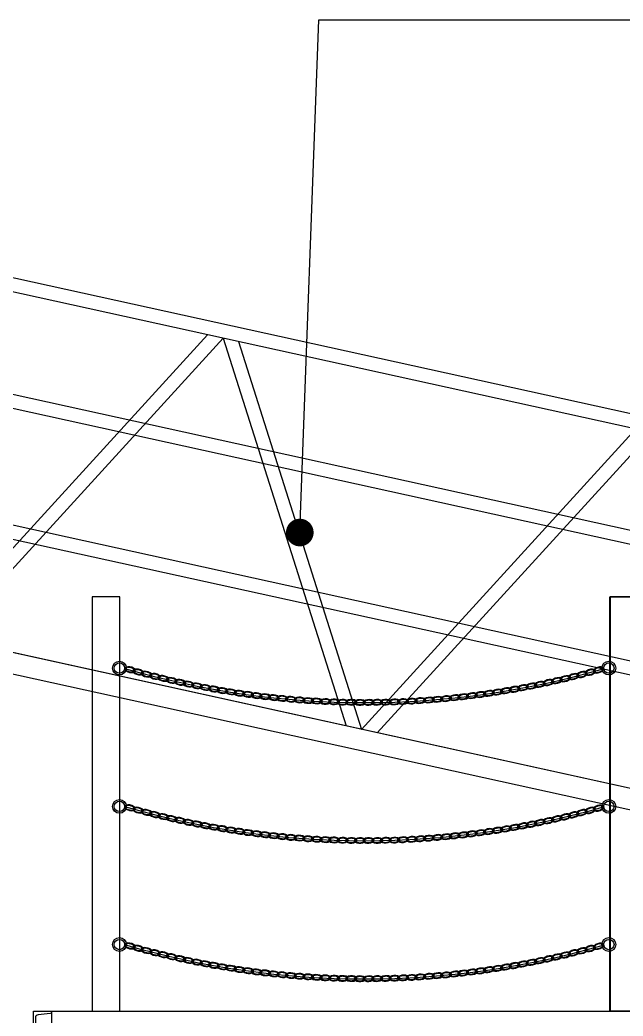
# Model space of a CAD drawing. Header units: millimetres. Extents: x 7263 to 319917, y -161937 to 156976.
# Drawn here: x 156487 to 158234, y -120162 to -117278 of the extents above; entities that cross this region are included whole.
import ezdxf

# ---------------------------------------------------------------- set-up
doc = ezdxf.new("R2010")
doc.units = ezdxf.units.MM
doc.header["$LTSCALE"] = 1000
for name, color, linetype in [('DIM_LEAD', 3, 'Continuous'), ('W-PLASTIC_RAILINGS塑木栏杆', 6, 'Continuous'), ('W-REVETMENT驳岸', 251, 'Continuous'), ('W-STEEL_FRAME钢架', 3, 'Continuous'), ('W-STEEL_KEEL钢龙骨', 5, 'Continuous')]:
    doc.layers.add(name, color=color, linetype=linetype)

# ---------------------------------------------------------------- blocks, each defined once
blk = doc.blocks.new('引桥')
at = {"color": 0}
for p, q in [((2450, 249.9), (-2450, 249.9)), ((2450, 209.9), (-2450, 209.9)), ((2450, -120.1), (-2450, -120.1)), ((2450, -160.1), (-2450, -160.1))]:
    blk.add_line(p, q, dxfattribs=at)
at = {"color": 3}
blk.add_line((2500, -480.1), (-2445, -480.1), dxfattribs=at)
at = {"color": 4}
for points in [[(2290, 579.9), (-2290, 579.9), (-2490, 379.9), (-2490, -480.1)], [(2273.4, 539.9), (-2273.4, 539.9), (-2450, 363.3), (-2450, -480.1)]]:
    blk.add_lwpolyline(points, dxfattribs=at)
for points in [[(-1316.4, 539.9), (-1905.3, -480.1)], [(-1270.2, 539.9), (-1859.1, -480.1)], [(-1270.2, 539.9), (-681.3, -480.1)], [(-1224, 539.9), (-635.1, -480.1)], [(-46.2, 539.9), (-635.1, -480.1)], [(0, 539.9), (-588.9, -480.1)]]:
    blk.add_lwpolyline(points)
at = {"color": 3}
blk.add_lwpolyline([(-2445, -540.1), (2500, -540.1), (2500, -480.1), (-2445, -480.1)], dxfattribs=at)
blk = doc.blocks.new('*U466')
at = {"layer": 'W-PLASTIC_RAILINGS塑木栏杆'}
for centre, start_param, end_param in [((15.9, 0.7), 5.719675, 11.831037), ((41, 0.9), 2.578067, 8.689445)]:
    blk.add_ellipse(centre, major_axis=(15.9, 0.7), ratio=0.498883, start_param=start_param, end_param=end_param, dxfattribs=at)
for points, knots in [([(28.1, -1.9), (28.2, -1.8), (28.3, -1.6), (29, -1), (29.4, -0.5), (29.8, 0.2), (30, 0.5), (30, 1), (30, 1.1), (30, 1.3), (30, 1.5), (30, 1.8), (29.8, 2.3), (29.6, 2.6), (29.1, 3.2), (28.8, 3.5), (28.1, 4.1), (27.6, 4.4), (26.1, 5.2), (24.7, 5.7), (21.7, 6.5), (20, 6.7), (16.5, 6.9), (14.7, 6.8), (11.2, 6.3), (9.5, 5.9), (6.8, 5), (5.7, 4.5), (4.1, 3.5), (3.5, 3), (2.6, 2.1), (2.3, 1.7), (2, 1), (1.9, 0.7), (1.8, 0.1), (1.8, -0.2), (2, -0.8), (2.2, -1.1), (2.7, -1.8), (3.1, -2.2), (4.1, -2.9), (4.7, -3.3), (6, -3.9), (6.8, -4.2), (9, -4.9), (10.5, -5.2), (13.9, -5.5), (15.6, -5.5), (19, -5.2), (20.7, -4.9), (23.8, -4.1), (25.2, -3.6), (26.4, -3), (26.4, -2.9), (26.5, -2.9)], [5.672591, 5.672591, 5.672591, 5.672591, 5.732045, 5.732045, 5.989329, 5.989329, 6.173043, 6.173043, 6.283185, 6.283185, 6.283185, 6.455274, 6.455274, 6.627362, 6.627362, 6.79945, 6.79945, 6.971538, 6.971538, 7.326596, 7.326596, 7.681654, 7.681654, 8.036712, 8.036712, 8.39177, 8.39177, 8.689562, 8.689562, 8.937439, 8.937439, 9.144062, 9.144062, 9.350686, 9.350686, 9.55731, 9.55731, 9.763933, 9.763933, 9.970557, 9.970557, 10.177181, 10.177181, 10.383804, 10.383804, 10.72734, 10.72734, 11.070875, 11.070875, 11.414411, 11.414411, 11.757946, 11.757946, 11.773982, 11.773982, 11.773982, 11.773982]), ([(28.9, 3.4), (28.6, 3.2), (28.3, 2.9), (27.7, 2.3), (27.4, 1.9), (27, 1.2), (26.9, 0.9), (26.9, 0.3), (26.9, 0), (27.1, -0.6), (27.3, -1), (27.8, -1.7), (28.2, -2), (29.1, -2.7), (29.7, -3.1), (31.1, -3.7), (31.8, -4), (34, -4.7), (35.6, -5), (38.9, -5.3), (40.7, -5.3), (44.1, -5.1), (45.8, -4.8), (48.8, -3.9), (50.2, -3.4), (52.2, -2.3), (53, -1.8), (54.1, -0.9), (54.5, -0.4), (54.9, 0.4), (55, 0.7), (55.1, 1.1), (55.1, 1.3), (55.1, 1.5), (55.1, 1.7), (55, 1.9), (54.8, 2.5), (54.7, 2.8), (54.2, 3.3), (53.9, 3.6), (53.2, 4.2), (52.7, 4.5), (51.1, 5.4), (49.8, 5.9), (46.8, 6.7), (45.1, 6.9), (41.6, 7.1), (39.7, 7), (36.3, 6.5), (34.6, 6.1), (32.1, 5.3), (31.2, 4.9), (30.4, 4.4)], [2.530994, 2.530994, 2.530994, 2.530994, 2.654253, 2.654253, 2.860877, 2.860877, 3.067501, 3.067501, 3.274124, 3.274124, 3.480748, 3.480748, 3.687372, 3.687372, 3.893995, 3.893995, 4.100619, 4.100619, 4.444154, 4.444154, 4.78769, 4.78769, 5.131226, 5.131226, 5.474761, 5.474761, 5.732045, 5.732045, 5.989329, 5.989329, 6.173043, 6.173043, 6.283185, 6.283185, 6.283185, 6.455274, 6.455274, 6.627362, 6.627362, 6.79945, 6.79945, 6.971538, 6.971538, 7.326596, 7.326596, 7.681654, 7.681654, 8.036712, 8.036712, 8.39177, 8.39177, 8.632388, 8.632388, 8.632388, 8.632388])]:
    blk.add_open_spline(points, degree=3, knots=knots, dxfattribs=at)
blk = doc.blocks.new('*U465')
at = {"layer": 'W-REVETMENT驳岸', "color": 0, "linetype": 'ByBlock', "lineweight": -2, "transparency": 16777216}
for p, rotation in [((156790, -119155.5, 0), 343.7596410643241), ((158123.4, -119171.5, 0), 14.86390867804875), ((156838.2, -119169, 0), 344.9116509759439), ((156886.6, -119181.5, 0), 346.0636608875634), ((158026.3, -119195.2, 0), 12.55988885480942), ((158075, -119183.8, 0), 13.7118987664289), ((156935.2, -119193.1, 0), 347.2156707991829), ((156984.1, -119203.6, 0), 348.3676807108018), ((157033.2, -119213.2, 0), 349.5196906224209), ((157879, -119223.4, 0), 9.103859119950942), ((157928.3, -119215, 0), 10.25586903157044), ((157977.4, -119205.6, 0), 11.40787894318993), ((157082.4, -119221.8, 0), 350.6717005340404), ((157131.8, -119229.4, 0), 351.8237104456595), ((157181.4, -119236, 0), 352.9757203572792), ((157231.1, -119241.7, 0), 354.1277302688983), ((157280.9, -119246.3, 0), 355.2797401805178), ((157680.4, -119247.1, 0), 4.495819473473601), ((157730.2, -119242.6, 0), 5.647829385092752), ((157780, -119237.2, 0), 6.799839296711946), ((157829.5, -119230.8, 0), 7.951849208331474), ((157330.7, -119249.9, 0), 356.4317500921376), ((157380.7, -119252.5, 0), 357.5837600037576), ((157430.7, -119254.1, 0), 358.7357699153767), ((157480.6, -119254.7, 0), 359.8877798269957), ((157530.6, -119254.3, 0), 1.039789738615529), ((157580.6, -119252.9, 0), 2.191799650234382), ((157630.6, -119250.5, 0), 3.343809561854126)]:
    blk.add_blockref('*U466', p, dxfattribs=dict(at, rotation=rotation))
blk = doc.blocks.new('*U461')
at = {"layer": 'W-PLASTIC_RAILINGS塑木栏杆'}
for centre, start_param, end_param in [((15.9, 0.7), 5.719675, 11.831037), ((41, 0.9), 2.578067, 8.689445)]:
    blk.add_ellipse(centre, major_axis=(15.9, 0.7), ratio=0.498883, start_param=start_param, end_param=end_param, dxfattribs=at)
for points, knots in [([(28.1, -1.9), (28.2, -1.8), (28.3, -1.6), (29, -1), (29.4, -0.5), (29.8, 0.2), (30, 0.5), (30, 1), (30, 1.1), (30, 1.3), (30, 1.5), (30, 1.8), (29.8, 2.3), (29.6, 2.6), (29.1, 3.2), (28.8, 3.5), (28.1, 4.1), (27.6, 4.4), (26.1, 5.2), (24.7, 5.7), (21.7, 6.5), (20, 6.7), (16.5, 6.9), (14.7, 6.8), (11.2, 6.3), (9.5, 5.9), (6.8, 5), (5.7, 4.5), (4.1, 3.5), (3.5, 3), (2.6, 2.1), (2.3, 1.7), (2, 1), (1.9, 0.7), (1.8, 0.1), (1.8, -0.2), (2, -0.8), (2.2, -1.1), (2.7, -1.8), (3.1, -2.2), (4.1, -2.9), (4.7, -3.3), (6, -3.9), (6.8, -4.2), (9, -4.9), (10.5, -5.2), (13.9, -5.5), (15.6, -5.5), (19, -5.2), (20.7, -4.9), (23.8, -4.1), (25.2, -3.6), (26.4, -3), (26.4, -2.9), (26.5, -2.9)], [5.672591, 5.672591, 5.672591, 5.672591, 5.732045, 5.732045, 5.989329, 5.989329, 6.173043, 6.173043, 6.283185, 6.283185, 6.283185, 6.455274, 6.455274, 6.627362, 6.627362, 6.79945, 6.79945, 6.971538, 6.971538, 7.326596, 7.326596, 7.681654, 7.681654, 8.036712, 8.036712, 8.39177, 8.39177, 8.689562, 8.689562, 8.937439, 8.937439, 9.144062, 9.144062, 9.350686, 9.350686, 9.55731, 9.55731, 9.763933, 9.763933, 9.970557, 9.970557, 10.177181, 10.177181, 10.383804, 10.383804, 10.72734, 10.72734, 11.070875, 11.070875, 11.414411, 11.414411, 11.757946, 11.757946, 11.773982, 11.773982, 11.773982, 11.773982]), ([(28.9, 3.4), (28.6, 3.2), (28.3, 2.9), (27.7, 2.3), (27.4, 1.9), (27, 1.2), (26.9, 0.9), (26.9, 0.3), (26.9, 0), (27.1, -0.6), (27.3, -1), (27.8, -1.7), (28.2, -2), (29.1, -2.7), (29.7, -3.1), (31.1, -3.7), (31.8, -4), (34, -4.7), (35.6, -5), (38.9, -5.3), (40.7, -5.3), (44.1, -5.1), (45.8, -4.8), (48.8, -3.9), (50.2, -3.4), (52.2, -2.3), (53, -1.8), (54.1, -0.9), (54.5, -0.4), (54.9, 0.4), (55, 0.7), (55.1, 1.1), (55.1, 1.3), (55.1, 1.5), (55.1, 1.7), (55, 1.9), (54.8, 2.5), (54.7, 2.8), (54.2, 3.3), (53.9, 3.6), (53.2, 4.2), (52.7, 4.5), (51.1, 5.4), (49.8, 5.9), (46.8, 6.7), (45.1, 6.9), (41.6, 7.1), (39.7, 7), (36.3, 6.5), (34.6, 6.1), (32.1, 5.3), (31.2, 4.9), (30.4, 4.4)], [2.530994, 2.530994, 2.530994, 2.530994, 2.654253, 2.654253, 2.860877, 2.860877, 3.067501, 3.067501, 3.274124, 3.274124, 3.480748, 3.480748, 3.687372, 3.687372, 3.893995, 3.893995, 4.100619, 4.100619, 4.444154, 4.444154, 4.78769, 4.78769, 5.131226, 5.131226, 5.474761, 5.474761, 5.732045, 5.732045, 5.989329, 5.989329, 6.173043, 6.173043, 6.283185, 6.283185, 6.283185, 6.455274, 6.455274, 6.627362, 6.627362, 6.79945, 6.79945, 6.971538, 6.971538, 7.326596, 7.326596, 7.681654, 7.681654, 8.036712, 8.036712, 8.39177, 8.39177, 8.632388, 8.632388, 8.632388, 8.632388])]:
    blk.add_open_spline(points, degree=3, knots=knots, dxfattribs=at)
blk = doc.blocks.new('*U462')
at = {"layer": 'W-REVETMENT驳岸', "color": 0, "linetype": 'ByBlock', "lineweight": -2, "transparency": 16777216}
for p, rotation in [((156790, -119555.5, 0), 343.7596410643241), ((158123.4, -119571.5, 0), 14.86390867804875), ((156838.2, -119569, 0), 344.9116509759439), ((156886.6, -119581.5, 0), 346.0636608875634), ((158026.3, -119595.2, 0), 12.55988885480942), ((158075, -119583.8, 0), 13.7118987664289), ((156935.2, -119593.1, 0), 347.2156707991829), ((156984.1, -119603.6, 0), 348.3676807108018), ((157033.2, -119613.2, 0), 349.5196906224209), ((157879, -119623.4, 0), 9.103859119950942), ((157928.3, -119615, 0), 10.25586903157044), ((157977.4, -119605.6, 0), 11.40787894318993), ((157082.4, -119621.8, 0), 350.6717005340404), ((157131.8, -119629.4, 0), 351.8237104456595), ((157181.4, -119636, 0), 352.9757203572792), ((157231.1, -119641.7, 0), 354.1277302688983), ((157280.9, -119646.3, 0), 355.2797401805178), ((157330.7, -119649.9, 0), 356.4317500921376), ((157630.6, -119650.5, 0), 3.343809561854126), ((157680.4, -119647.1, 0), 4.495819473473601), ((157730.2, -119642.6, 0), 5.647829385092752), ((157780, -119637.2, 0), 6.799839296711946), ((157829.5, -119630.8, 0), 7.951849208331474), ((157380.7, -119652.5, 0), 357.5837600037576), ((157430.7, -119654.1, 0), 358.7357699153767), ((157480.6, -119654.7, 0), 359.8877798269957), ((157530.6, -119654.3, 0), 1.039789738615529), ((157580.6, -119652.9, 0), 2.191799650234382)]:
    blk.add_blockref('*U461', p, dxfattribs=dict(at, rotation=rotation))
blk = doc.blocks.new('*U463')
at = {"layer": 'W-PLASTIC_RAILINGS塑木栏杆'}
for centre, start_param, end_param in [((15.9, 0.7), 5.719675, 11.831037), ((41, 0.9), 2.578067, 8.689445)]:
    blk.add_ellipse(centre, major_axis=(15.9, 0.7), ratio=0.498883, start_param=start_param, end_param=end_param, dxfattribs=at)
for points, knots in [([(28.1, -1.9), (28.2, -1.8), (28.3, -1.6), (29, -1), (29.4, -0.5), (29.8, 0.2), (30, 0.5), (30, 1), (30, 1.1), (30, 1.3), (30, 1.5), (30, 1.8), (29.8, 2.3), (29.6, 2.6), (29.1, 3.2), (28.8, 3.5), (28.1, 4.1), (27.6, 4.4), (26.1, 5.2), (24.7, 5.7), (21.7, 6.5), (20, 6.7), (16.5, 6.9), (14.7, 6.8), (11.2, 6.3), (9.5, 5.9), (6.8, 5), (5.7, 4.5), (4.1, 3.5), (3.5, 3), (2.6, 2.1), (2.3, 1.7), (2, 1), (1.9, 0.7), (1.8, 0.1), (1.8, -0.2), (2, -0.8), (2.2, -1.1), (2.7, -1.8), (3.1, -2.2), (4.1, -2.9), (4.7, -3.3), (6, -3.9), (6.8, -4.2), (9, -4.9), (10.5, -5.2), (13.9, -5.5), (15.6, -5.5), (19, -5.2), (20.7, -4.9), (23.8, -4.1), (25.2, -3.6), (26.4, -3), (26.4, -2.9), (26.5, -2.9)], [5.672591, 5.672591, 5.672591, 5.672591, 5.732045, 5.732045, 5.989329, 5.989329, 6.173043, 6.173043, 6.283185, 6.283185, 6.283185, 6.455274, 6.455274, 6.627362, 6.627362, 6.79945, 6.79945, 6.971538, 6.971538, 7.326596, 7.326596, 7.681654, 7.681654, 8.036712, 8.036712, 8.39177, 8.39177, 8.689562, 8.689562, 8.937439, 8.937439, 9.144062, 9.144062, 9.350686, 9.350686, 9.55731, 9.55731, 9.763933, 9.763933, 9.970557, 9.970557, 10.177181, 10.177181, 10.383804, 10.383804, 10.72734, 10.72734, 11.070875, 11.070875, 11.414411, 11.414411, 11.757946, 11.757946, 11.773982, 11.773982, 11.773982, 11.773982]), ([(28.9, 3.4), (28.6, 3.2), (28.3, 2.9), (27.7, 2.3), (27.4, 1.9), (27, 1.2), (26.9, 0.9), (26.9, 0.3), (26.9, 0), (27.1, -0.6), (27.3, -1), (27.8, -1.7), (28.2, -2), (29.1, -2.7), (29.7, -3.1), (31.1, -3.7), (31.8, -4), (34, -4.7), (35.6, -5), (38.9, -5.3), (40.7, -5.3), (44.1, -5.1), (45.8, -4.8), (48.8, -3.9), (50.2, -3.4), (52.2, -2.3), (53, -1.8), (54.1, -0.9), (54.5, -0.4), (54.9, 0.4), (55, 0.7), (55.1, 1.1), (55.1, 1.3), (55.1, 1.5), (55.1, 1.7), (55, 1.9), (54.8, 2.5), (54.7, 2.8), (54.2, 3.3), (53.9, 3.6), (53.2, 4.2), (52.7, 4.5), (51.1, 5.4), (49.8, 5.9), (46.8, 6.7), (45.1, 6.9), (41.6, 7.1), (39.7, 7), (36.3, 6.5), (34.6, 6.1), (32.1, 5.3), (31.2, 4.9), (30.4, 4.4)], [2.530994, 2.530994, 2.530994, 2.530994, 2.654253, 2.654253, 2.860877, 2.860877, 3.067501, 3.067501, 3.274124, 3.274124, 3.480748, 3.480748, 3.687372, 3.687372, 3.893995, 3.893995, 4.100619, 4.100619, 4.444154, 4.444154, 4.78769, 4.78769, 5.131226, 5.131226, 5.474761, 5.474761, 5.732045, 5.732045, 5.989329, 5.989329, 6.173043, 6.173043, 6.283185, 6.283185, 6.283185, 6.455274, 6.455274, 6.627362, 6.627362, 6.79945, 6.79945, 6.971538, 6.971538, 7.326596, 7.326596, 7.681654, 7.681654, 8.036712, 8.036712, 8.39177, 8.39177, 8.632388, 8.632388, 8.632388, 8.632388])]:
    blk.add_open_spline(points, degree=3, knots=knots, dxfattribs=at)
blk = doc.blocks.new('*U464')
at = {"layer": 'W-REVETMENT驳岸', "color": 0, "linetype": 'ByBlock', "lineweight": -2, "transparency": 16777216}
for p, rotation in [((156790, -119955.5, 0), 343.7596410643241), ((158123.4, -119971.5, 0), 14.86390867804875), ((156838.2, -119969, 0), 344.9116509759439), ((156886.6, -119981.5, 0), 346.0636608875634), ((156935.2, -119993.1, 0), 347.2156707991829), ((157977.4, -120005.6, 0), 11.40787894318993), ((158026.3, -119995.2, 0), 12.55988885480942), ((158075, -119983.8, 0), 13.7118987664289), ((156984.1, -120003.6, 0), 348.3676807108018), ((157033.2, -120013.2, 0), 349.5196906224209), ((157082.4, -120021.8, 0), 350.6717005340404), ((157829.5, -120030.8, 0), 7.951849208331474), ((157879, -120023.4, 0), 9.103859119950942), ((157928.3, -120015, 0), 10.25586903157044), ((157131.8, -120029.4, 0), 351.8237104456595), ((157181.4, -120036, 0), 352.9757203572792), ((157231.1, -120041.7, 0), 354.1277302688983), ((157280.9, -120046.3, 0), 355.2797401805178), ((157330.7, -120049.9, 0), 356.4317500921376), ((157380.7, -120052.5, 0), 357.5837600037576), ((157530.6, -120054.3, 0), 1.039789738615529), ((157580.6, -120052.9, 0), 2.191799650234382), ((157630.6, -120050.5, 0), 3.343809561854126), ((157680.4, -120047.1, 0), 4.495819473473601), ((157730.2, -120042.6, 0), 5.647829385092752), ((157780, -120037.2, 0), 6.799839296711946), ((157430.7, -120054.1, 0), 358.7357699153767), ((157480.6, -120054.7, 0), 359.8877798269957)]:
    blk.add_blockref('*U463', p, dxfattribs=dict(at, rotation=rotation))
blk = doc.blocks.new('C12')
blk.add_lwpolyline([(13.6, 109.7, 0.385314), (5.5, 100.8), (5.5, 19.2, 0.385314), (13.6, 10.3), (48.9, 6.8, -0.385314), (53, 2.3), (53, 0), (0, 0), (0, 120), (53, 120), (53, 117.7, -0.385314), (48.9, 113.2)], format="xyb", close=True)
blk = doc.blocks.new('$槽钢$00000014')
blk.add_blockref('C12', (-26.5, -60, 0))

msp = doc.modelspace()

# ---------------------------------------------------------------- linework, layer by layer
at = {"layer": 'DIM_LEAD'}
for p, q in [((157297.6, -118762.3), (157352.4, -117278)), ((157352.4, -117278), (160605.8, -117278))]:
    msp.add_line(p, q, dxfattribs=at)
at = {"layer": 'DIM_LEAD', "const_width": 40}
msp.add_lwpolyline([(157296.8, -118782.3, 1), (157298.3, -118742.3, 1)], format="xyb", close=True, dxfattribs=at)
at = {"layer": 'W-PLASTIC_RAILINGS塑木栏杆', "elevation": 0}
for points in [[(156696.1, -120148.1), (156776.1, -120148.1), (156776.1, -118948.1), (156696.1, -118948.1)], [(158275.7, -120148.1), (158195.7, -120148.1), (158195.7, -118948.1), (158275.7, -118948.1)], [(158196.1, -120148.1), (158276.1, -120148.1), (158276.1, -118948.1), (158196.1, -118948.1)]]:
    msp.add_lwpolyline(points, close=True, dxfattribs=at)
at = {"layer": 'W-PLASTIC_RAILINGS塑木栏杆', "color": 4}
for centre, radius in [((156775.1, -119154.7, 0), 20), ((156775.1, -119154.7, 0), 15), ((158192.7, -119154.7, 0), 20), ((158192.7, -119154.7, 0), 15), ((156775.1, -119555.2, 0), 20), ((156775.1, -119555.2, 0), 15), ((158192.7, -119555.2, 0), 20), ((158192.7, -119555.2, 0), 15), ((156775.1, -119955.2, 0), 20), ((156775.1, -119955.2, 0), 15), ((158192.7, -119955.2, 0), 20), ((158192.7, -119955.2, 0), 15)]:
    msp.add_circle(centre, radius, dxfattribs=at)
at = {"layer": 'W-PLASTIC_RAILINGS塑木栏杆'}
for centre in [(157485.5, -116767.9, 0), (157485.5, -117167.9, 0), (157485.5, -117567.9, 0)]:
    msp.add_arc(centre, 2486.8, 253.7596, 286.2104, dxfattribs=at)
at = {"layer": 'W-STEEL_KEEL钢龙骨', "elevation": 0}
msp.add_lwpolyline([(156579.8, -120148.1), (162287.9, -120148.1), (162287.9, -120188.1), (156579.8, -120188.1)], close=True, dxfattribs=at)
at = {"layer": 'W-STEEL_KEEL钢龙骨'}
msp.add_spline([(139707.8, -118872.9), (141526.1, -118872.9), (142761.1, -119387.8), (145732.1, -119663.6), (149595.9, -120134.1), (153981.6, -121065.4), (157262.5, -121871.5)], degree=3, dxfattribs=at)

# ---------------------------------------------------------------- block references
at = {"rotation": 347.5989523731924}
msp.add_blockref('引桥', (158199.9, -118999.6), dxfattribs=at)
at = {"layer": 'W-REVETMENT驳岸', "linetype": 'ByBlock'}
for name in ['*U465', '*U462', '*U464']:
    msp.add_blockref(name, (0, 0), dxfattribs=at)
at = {"layer": 'W-STEEL_FRAME钢架'}
msp.add_blockref('$槽钢$00000014', (156552.6, -120208.1), dxfattribs=at)

doc.saveas('drawing.dxf')
